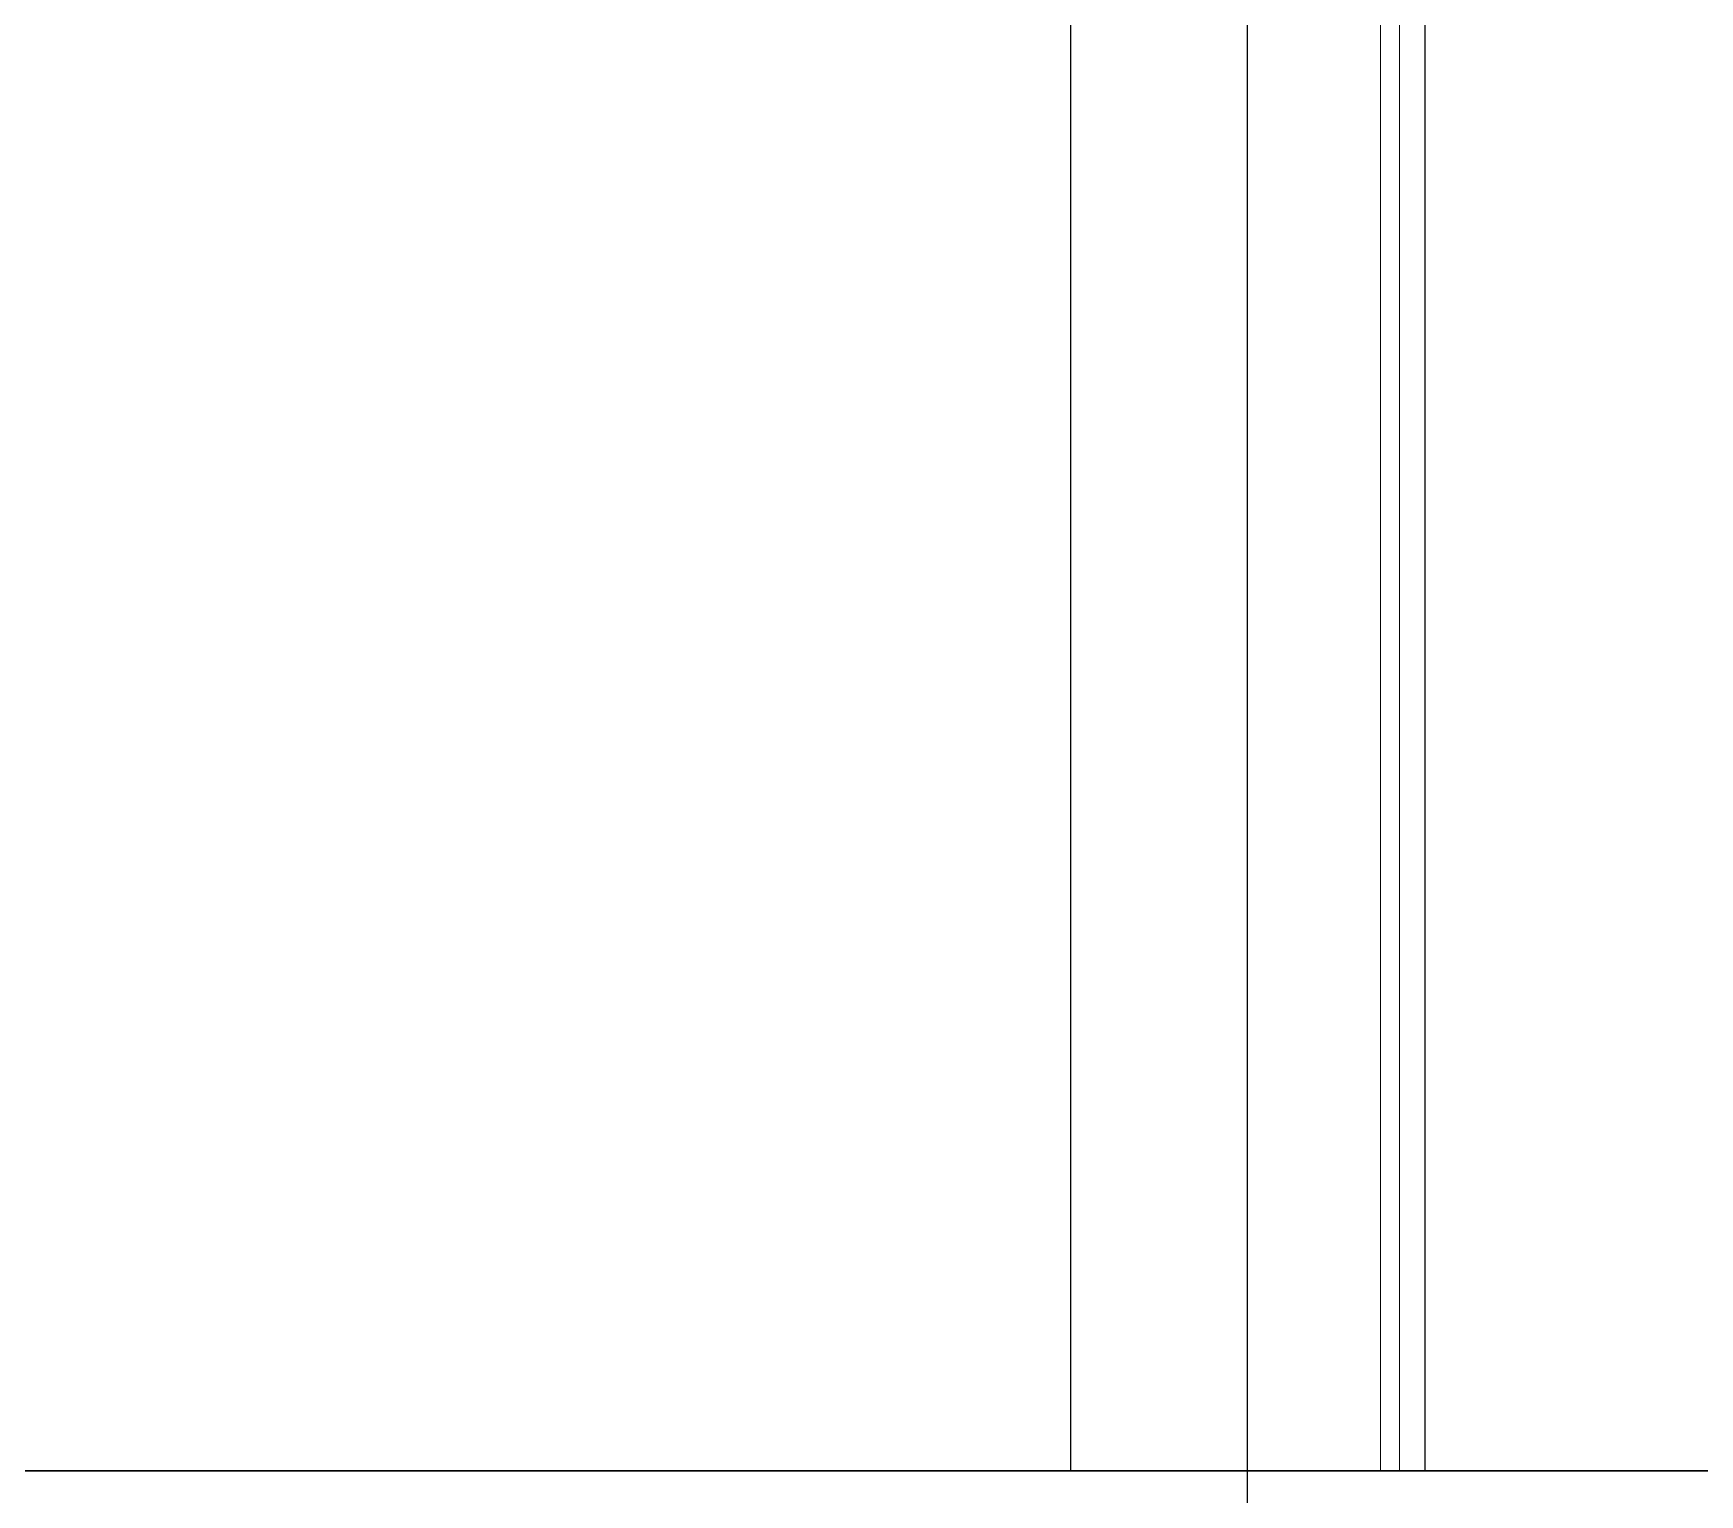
# Model space of a CAD drawing. Header units: millimetres. Extents: x 4754612 to 5801174, y 2368242 to 2777223.
# Drawn here: x 4946289 to 4950992, y 2421176 to 2425299 of the extents above; entities that cross this region are included whole.
import ezdxf

# ---------------------------------------------------------------- set-up
doc = ezdxf.new("R2010")
doc.units = ezdxf.units.MM
doc.header["$LTSCALE"] = 1000
doc.linetypes.add('CEN', pattern=[6.2, 6, -0.1, 0, -0.1])
for name, color, linetype in [('(주)하나기공-LEADER', 7, 'Continuous'), ('A-ELE-8', 8, 'Continuous'), ('A-중심선', 10, 'CEN'), ('ELE-2', 4, 'Continuous')]:
    doc.layers.add(name, color=color, linetype=linetype)

msp = doc.modelspace()

# ---------------------------------------------------------------- linework, layer by layer
at = {"layer": '(주)하나기공-LEADER', "color": 8, "lineweight": 9}
for p, q in [((4950090.782, 2426368.44), (4950090.782, 2421243.44)), ((4950144.354, 2426368.44), (4950144.354, 2421243.44))]:
    msp.add_line(p, q, dxfattribs=at)
at = {"layer": 'A-ELE-8'}
for p, q in [((4949215.782, 2430143.44), (4949215.782, 2421243.44)), ((4950215.782, 2430143.44), (4950215.782, 2421243.44))]:
    msp.add_line(p, q, dxfattribs=at)
at = {"layer": 'A-중심선', "ltscale": 5}
for p, q in [((4949715.782, 2403989.231), (4949715.782, 2488921.61)), ((4863973.343, 2421243.44), (5174125.782, 2421243.44))]:
    msp.add_line(p, q, dxfattribs=at)
at = {"layer": 'ELE-2'}
msp.add_line((5059815.785, 2421243.44), (4906315.782, 2421243.44), dxfattribs=at)

doc.saveas('drawing.dxf')
